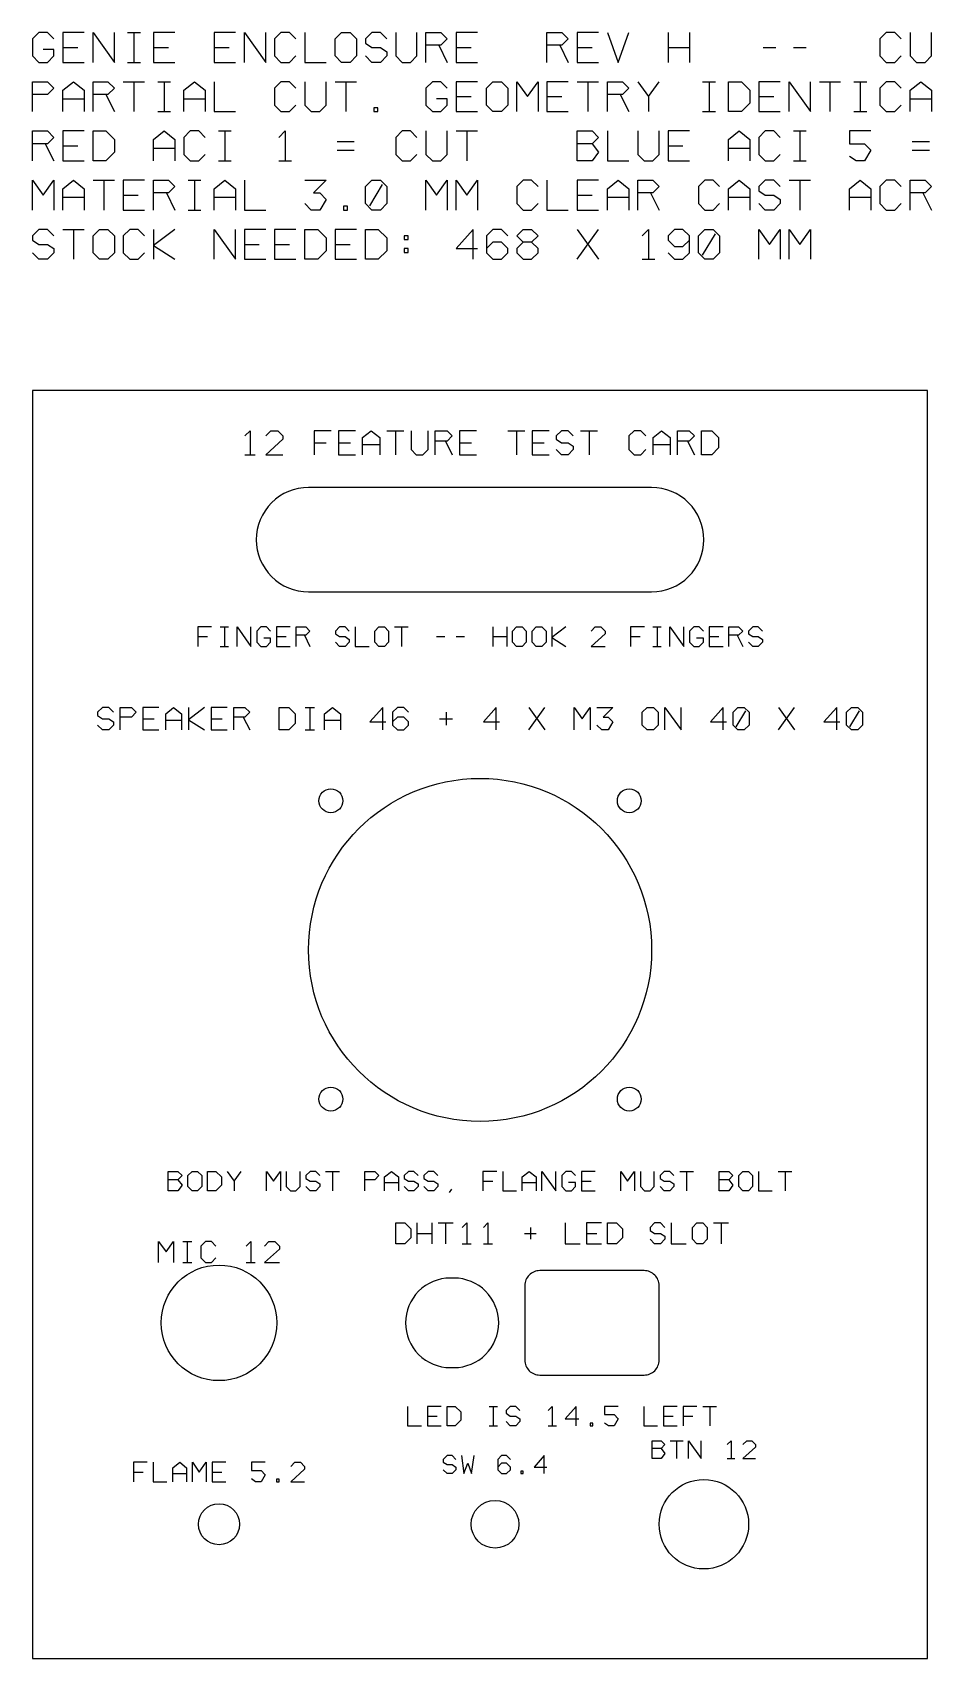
# Model space of a CAD drawing. Extents: x 10 to 458, y 10 to 228.
# Drawn here: x 10 to 130.5, y 10 to 228 of the extents above; entities that cross this region are included whole.
import ezdxf

# ---------------------------------------------------------------- set-up
doc = ezdxf.new("R2010")
doc.units = 0
for name, color, linetype in [('CUT', 1, 'Continuous'), ('ENGRAVE', 5, 'Continuous'), ('NOTES', 8, 'Continuous')]:
    doc.layers.add(name, color=color, linetype=linetype)

msp = doc.modelspace()

# ---------------------------------------------------------------- linework, layer by layer
at = {"layer": 'CUT', "color": 1}
msp.add_lwpolyline([(10, 10), (130, 10), (130, 180), (10, 180)], close=True, dxfattribs=at)
for points in [[(47, 153), (93, 153, 0.414214), (100, 160), (100, 160, 0.414214), (93, 167), (47, 167, 0.414214), (40, 160), (40, 160, 0.414214)], [(78, 48), (92, 48, 0.414214), (94, 50), (94, 60, 0.414214), (92, 62), (78, 62, 0.414214), (76, 60), (76, 50, 0.414214)], [(66, 49), (66.5, 49, 0.414214), (72.5, 55), (72.5, 55, 0.414214), (66.5, 61), (66, 61, 0.414214), (60, 55), (60, 55, 0.414214)]]:
    msp.add_lwpolyline(points, format="xyb", close=True, dxfattribs=at)
for centre, radius in [((70, 105), 23), ((50, 125), 1.6), ((90, 125), 1.6), ((50, 85), 1.6), ((90, 85), 1.6), ((35, 55), 7.75), ((100, 28), 6), ((35, 28), 2.75), ((72, 28), 3.2)]:
    msp.add_circle(centre, radius, dxfattribs=at)
at = {"layer": 'ENGRAVE', "color": 5}
for points in [[(38.48, 173.91), (39.17, 174.6), (39.17, 171.4)], [(41.27, 173.91), (41.95, 174.6), (42.87, 174.6), (43.55, 173.91), (43.55, 173.46), (41.27, 171.4), (43.55, 171.4)], [(50.05, 174.6), (47.76, 174.6), (47.76, 171.4)], [(53.29, 174.6), (51.01, 174.6), (51.01, 171.4), (53.29, 171.4)], [(54.25, 171.4), (54.25, 173.69), (55.39, 174.6), (56.54, 173.69), (56.54, 171.4)], [(57.5, 174.6), (59.78, 174.6)], [(58.64, 174.6), (58.64, 171.4)], [(60.74, 174.6), (60.74, 172.09), (61.43, 171.4), (62.34, 171.4), (63.03, 172.09), (63.03, 174.6)], [(63.99, 171.4), (63.99, 174.6), (65.59, 174.6), (66.27, 173.91), (65.59, 173.23), (63.99, 173.23)], [(69.52, 174.6), (67.23, 174.6), (67.23, 171.4), (69.52, 171.4)], [(73.73, 174.6), (76.01, 174.6)], [(74.87, 174.6), (74.87, 171.4)], [(79.26, 174.6), (76.97, 174.6), (76.97, 171.4), (79.26, 171.4)], [(82.5, 173.91), (81.82, 174.6), (80.9, 174.6), (80.22, 173.91), (80.22, 173.46), (80.9, 173), (81.82, 173), (82.5, 172.54), (82.5, 172.09), (81.82, 171.4), (80.9, 171.4), (80.22, 172.09)], [(83.46, 174.6), (85.75, 174.6)], [(84.61, 174.6), (84.61, 171.4)], [(92.24, 173.91), (91.55, 174.6), (90.64, 174.6), (89.95, 173.91), (89.95, 172.09), (90.64, 171.4), (91.55, 171.4), (92.24, 172.09)], [(93.2, 171.4), (93.2, 173.69), (94.34, 174.6), (95.49, 173.69), (95.49, 171.4)], [(96.45, 171.4), (96.45, 174.6), (98.05, 174.6), (98.73, 173.91), (98.05, 173.23), (96.45, 173.23)], [(99.69, 171.4), (99.69, 174.6), (101.06, 174.6), (101.98, 173.69), (101.98, 172.31), (101.06, 171.4), (99.69, 171.4)], [(47.76, 173), (49.36, 173)], [(51.01, 173), (52.61, 173)], [(54.25, 172.77), (56.54, 172.77)], [(65.36, 173.23), (66.27, 171.4)], [(67.23, 173), (68.83, 173)], [(76.97, 173), (78.57, 173)], [(93.2, 172.77), (95.49, 172.77)], [(97.82, 173.23), (98.73, 171.4)], [(38.48, 171.4), (39.85, 171.4)], [(34.01, 148.3), (32.15, 148.3), (32.15, 145.7)], [(35.16, 148.3), (36.27, 148.3)], [(35.72, 148.3), (35.72, 145.7)], [(37.43, 145.7), (37.43, 148.3), (39.28, 145.7), (39.28, 148.3)], [(41.92, 147.74), (41.36, 148.3), (40.62, 148.3), (40.06, 147.74), (40.06, 146.26), (40.62, 145.7), (41.36, 145.7), (41.92, 146.26), (41.92, 146.81), (40.99, 146.81)], [(44.56, 148.3), (42.7, 148.3), (42.7, 145.7), (44.56, 145.7)], [(45.34, 145.7), (45.34, 148.3), (46.64, 148.3), (47.19, 147.74), (46.64, 147.19), (45.34, 147.19)], [(52.47, 147.74), (51.91, 148.3), (51.17, 148.3), (50.61, 147.74), (50.61, 147.37), (51.17, 147), (51.91, 147), (52.47, 146.63), (52.47, 146.26), (51.91, 145.7), (51.17, 145.7), (50.61, 146.26)], [(53.25, 148.3), (53.25, 145.7), (55.11, 145.7)], [(56.44, 148.3), (57.19, 148.3), (57.74, 147.74), (57.74, 146.26), (57.19, 145.7), (56.44, 145.7), (55.89, 146.26), (55.89, 147.74), (56.44, 148.3)], [(58.52, 148.3), (60.38, 148.3)], [(59.45, 148.3), (59.45, 145.7)], [(71.71, 148.3), (71.71, 145.7)], [(73.57, 148.3), (73.57, 145.7)], [(74.9, 148.3), (75.65, 148.3), (76.2, 147.74), (76.2, 146.26), (75.65, 145.7), (74.9, 145.7), (74.35, 146.26), (74.35, 147.74), (74.9, 148.3)], [(77.54, 148.3), (78.28, 148.3), (78.84, 147.74), (78.84, 146.26), (78.28, 145.7), (77.54, 145.7), (76.98, 146.26), (76.98, 147.74), (77.54, 148.3)], [(79.62, 148.3), (79.62, 145.7)], [(81.48, 148.3), (79.62, 146.89)], [(84.89, 147.74), (85.45, 148.3), (86.19, 148.3), (86.75, 147.74), (86.75, 147.37), (84.89, 145.7), (86.75, 145.7)], [(92.03, 148.3), (90.17, 148.3), (90.17, 145.7)], [(93.18, 148.3), (94.29, 148.3)], [(93.73, 148.3), (93.73, 145.7)], [(95.44, 145.7), (95.44, 148.3), (97.3, 145.7), (97.3, 148.3)], [(99.94, 147.74), (99.38, 148.3), (98.64, 148.3), (98.08, 147.74), (98.08, 146.26), (98.64, 145.7), (99.38, 145.7), (99.94, 146.26), (99.94, 146.81), (99.01, 146.81)], [(102.57, 148.3), (100.72, 148.3), (100.72, 145.7), (102.57, 145.7)], [(103.35, 145.7), (103.35, 148.3), (104.65, 148.3), (105.21, 147.74), (104.65, 147.19), (103.35, 147.19)], [(107.85, 147.74), (107.29, 148.3), (106.55, 148.3), (105.99, 147.74), (105.99, 147.37), (106.55, 147), (107.29, 147), (107.85, 146.63), (107.85, 146.26), (107.29, 145.7), (106.55, 145.7), (105.99, 146.26)], [(32.15, 147), (33.45, 147)], [(42.7, 147), (44, 147)], [(46.45, 147.19), (47.19, 145.7)], [(64.17, 147), (65.28, 147)], [(66.81, 147), (67.92, 147)], [(71.71, 147), (73.57, 147)], [(79.62, 146.89), (81.48, 145.7)], [(90.17, 147), (91.47, 147)], [(100.72, 147), (102.02, 147)], [(104.47, 147.19), (105.21, 145.7)], [(35.16, 145.7), (36.27, 145.7)], [(93.18, 145.7), (94.29, 145.7)], [(20.86, 136.86), (20.22, 137.5), (19.36, 137.5), (18.72, 136.86), (18.72, 136.43), (19.36, 136), (20.22, 136), (20.86, 135.57), (20.86, 135.14), (20.22, 134.5), (19.36, 134.5), (18.72, 135.14)], [(21.76, 134.5), (21.76, 137.5), (23.26, 137.5), (23.91, 136.86), (23.26, 136.21), (21.76, 136.21)], [(26.95, 137.5), (24.81, 137.5), (24.81, 134.5), (26.95, 134.5)], [(27.85, 134.5), (27.85, 136.64), (28.92, 137.5), (29.99, 136.64), (29.99, 134.5)], [(30.89, 137.5), (30.89, 134.5)], [(33.04, 137.5), (30.89, 135.87)], [(36.08, 137.5), (33.94, 137.5), (33.94, 134.5), (36.08, 134.5)], [(36.98, 134.5), (36.98, 137.5), (38.48, 137.5), (39.12, 136.86), (38.48, 136.21), (36.98, 136.21)], [(43.06, 134.5), (43.06, 137.5), (44.35, 137.5), (45.21, 136.64), (45.21, 135.36), (44.35, 134.5), (43.06, 134.5)], [(46.54, 137.5), (47.82, 137.5)], [(47.18, 137.5), (47.18, 134.5)], [(49.15, 134.5), (49.15, 136.64), (50.22, 137.5), (51.29, 136.64), (51.29, 134.5)], [(56.95, 134.5), (56.95, 137.5), (55.24, 135.57), (57.38, 135.57)], [(60.42, 136.86), (59.78, 137.5), (58.92, 137.5), (58.28, 136.86), (58.28, 135.14), (58.92, 134.5), (59.78, 134.5), (60.42, 135.14), (60.42, 135.57), (59.78, 136.21), (58.92, 136.21), (58.28, 135.57)], [(72.16, 134.5), (72.16, 137.5), (70.45, 135.57), (72.59, 135.57)], [(76.54, 137.5), (78.68, 134.5)], [(76.54, 134.5), (78.68, 137.5)], [(82.62, 134.5), (82.62, 137.5), (83.69, 136), (84.76, 137.5), (84.76, 134.5)], [(85.66, 137.5), (87.81, 137.5), (86.52, 136.21), (87.16, 136.21), (87.81, 135.57), (87.16, 134.5), (86.31, 134.5), (85.66, 135.14)], [(92.39, 137.5), (93.25, 137.5), (93.89, 136.86), (93.89, 135.14), (93.25, 134.5), (92.39, 134.5), (91.75, 135.14), (91.75, 136.86), (92.39, 137.5)], [(94.79, 134.5), (94.79, 137.5), (96.94, 134.5), (96.94, 137.5)], [(102.59, 134.5), (102.59, 137.5), (100.88, 135.57), (103.02, 135.57)], [(104.56, 137.5), (105.42, 137.5), (106.06, 136.86), (106.06, 135.14), (105.42, 134.5), (104.56, 134.5), (103.92, 135.14), (103.92, 136.86), (104.56, 137.5)], [(110.01, 137.5), (112.15, 134.5)], [(110.01, 134.5), (112.15, 137.5)], [(117.81, 134.5), (117.81, 137.5), (116.09, 135.57), (118.24, 135.57)], [(119.78, 137.5), (120.64, 137.5), (121.28, 136.86), (121.28, 135.14), (120.64, 134.5), (119.78, 134.5), (119.14, 135.14), (119.14, 136.86), (119.78, 137.5)], [(24.81, 136), (26.31, 136)], [(27.85, 135.79), (29.99, 135.79)], [(30.89, 135.87), (33.04, 134.5)], [(33.94, 136), (35.44, 136)], [(38.26, 136.21), (39.12, 134.5)], [(49.15, 135.79), (51.29, 135.79)], [(64.58, 136), (66.29, 136)], [(65.44, 136.86), (65.44, 135.14)], [(104.35, 134.93), (105.64, 137.07)], [(119.56, 134.93), (120.85, 137.07)], [(46.54, 134.5), (47.82, 134.5)], [(28.2, 72.7), (28.2, 75.3), (29.5, 75.3), (30.05, 74.74), (29.5, 74.19), (28.2, 74.19)], [(29.5, 74.19), (30.05, 73.44), (29.5, 72.7), (28.2, 72.7)], [(31.39, 75.3), (32.13, 75.3), (32.69, 74.74), (32.69, 73.26), (32.13, 72.7), (31.39, 72.7), (30.83, 73.26), (30.83, 74.74), (31.39, 75.3)], [(33.47, 72.7), (33.47, 75.3), (34.58, 75.3), (35.33, 74.56), (35.33, 73.44), (34.58, 72.7), (33.47, 72.7)], [(36.11, 75.3), (37.04, 74), (37.96, 75.3)], [(41.38, 72.7), (41.38, 75.3), (42.31, 74), (43.24, 75.3), (43.24, 72.7)], [(44.02, 75.3), (44.02, 73.26), (44.58, 72.7), (45.32, 72.7), (45.88, 73.26), (45.88, 75.3)], [(48.51, 74.74), (47.96, 75.3), (47.21, 75.3), (46.66, 74.74), (46.66, 74.37), (47.21, 74), (47.96, 74), (48.51, 73.63), (48.51, 73.26), (47.96, 72.7), (47.21, 72.7), (46.66, 73.26)], [(49.29, 75.3), (51.15, 75.3)], [(50.22, 75.3), (50.22, 72.7)], [(54.57, 72.7), (54.57, 75.3), (55.87, 75.3), (56.42, 74.74), (55.87, 74.19), (54.57, 74.19)], [(57.2, 72.7), (57.2, 74.56), (58.13, 75.3), (59.06, 74.56), (59.06, 72.7)], [(61.7, 74.74), (61.14, 75.3), (60.4, 75.3), (59.84, 74.74), (59.84, 74.37), (60.4, 74), (61.14, 74), (61.7, 73.63), (61.7, 73.26), (61.14, 72.7), (60.4, 72.7), (59.84, 73.26)], [(64.34, 74.74), (63.78, 75.3), (63.04, 75.3), (62.48, 74.74), (62.48, 74.37), (63.04, 74), (63.78, 74), (64.34, 73.63), (64.34, 73.26), (63.78, 72.7), (63.04, 72.7), (62.48, 73.26)], [(72.25, 75.3), (70.39, 75.3), (70.39, 72.7)], [(73.03, 75.3), (73.03, 72.7), (74.88, 72.7)], [(75.66, 72.7), (75.66, 74.56), (76.59, 75.3), (77.52, 74.56), (77.52, 72.7)], [(78.3, 72.7), (78.3, 75.3), (80.16, 72.7), (80.16, 75.3)], [(82.8, 74.74), (82.24, 75.3), (81.5, 75.3), (80.94, 74.74), (80.94, 73.26), (81.5, 72.7), (82.24, 72.7), (82.8, 73.26), (82.8, 73.81), (81.87, 73.81)], [(85.43, 75.3), (83.58, 75.3), (83.58, 72.7), (85.43, 72.7)], [(88.85, 72.7), (88.85, 75.3), (89.78, 74), (90.71, 75.3), (90.71, 72.7)], [(91.49, 75.3), (91.49, 73.26), (92.04, 72.7), (92.79, 72.7), (93.34, 73.26), (93.34, 75.3)], [(95.98, 74.74), (95.42, 75.3), (94.68, 75.3), (94.12, 74.74), (94.12, 74.37), (94.68, 74), (95.42, 74), (95.98, 73.63), (95.98, 73.26), (95.42, 72.7), (94.68, 72.7), (94.12, 73.26)], [(96.76, 75.3), (98.62, 75.3)], [(97.69, 75.3), (97.69, 72.7)], [(102.04, 72.7), (102.04, 75.3), (103.34, 75.3), (103.89, 74.74), (103.34, 74.19), (102.04, 74.19)], [(103.34, 74.19), (103.89, 73.44), (103.34, 72.7), (102.04, 72.7)], [(105.23, 75.3), (105.97, 75.3), (106.53, 74.74), (106.53, 73.26), (105.97, 72.7), (105.23, 72.7), (104.67, 73.26), (104.67, 74.74), (105.23, 75.3)], [(107.31, 75.3), (107.31, 72.7), (109.17, 72.7)], [(109.95, 75.3), (111.8, 75.3)], [(110.88, 75.3), (110.88, 72.7)], [(37.04, 74), (37.04, 72.7)], [(57.2, 73.81), (59.06, 73.81)], [(66.16, 72.92), (65.86, 72.48)], [(70.39, 74), (71.69, 74)], [(75.66, 73.81), (77.52, 73.81)], [(83.58, 74), (84.88, 74)], [(58.7, 65.6), (58.7, 68.4), (59.9, 68.4), (60.7, 67.6), (60.7, 66.4), (59.9, 65.6), (58.7, 65.6)], [(61.54, 68.4), (61.54, 65.6)], [(63.54, 68.4), (63.54, 65.6)], [(64.38, 68.4), (66.38, 68.4)], [(65.38, 68.4), (65.38, 65.6)], [(67.62, 67.8), (68.22, 68.4), (68.22, 65.6)], [(70.46, 67.8), (71.06, 68.4), (71.06, 65.6)], [(76.74, 67.8), (76.74, 66.2)], [(81.42, 68.4), (81.42, 65.6), (83.42, 65.6)], [(86.26, 68.4), (84.26, 68.4), (84.26, 65.6), (86.26, 65.6)], [(87.1, 65.6), (87.1, 68.4), (88.3, 68.4), (89.1, 67.6), (89.1, 66.4), (88.3, 65.6), (87.1, 65.6)], [(94.78, 67.8), (94.18, 68.4), (93.38, 68.4), (92.78, 67.8), (92.78, 67.4), (93.38, 67), (94.18, 67), (94.78, 66.6), (94.78, 66.2), (94.18, 65.6), (93.38, 65.6), (92.78, 66.2)], [(95.62, 68.4), (95.62, 65.6), (97.62, 65.6)], [(99.06, 68.4), (99.86, 68.4), (100.46, 67.8), (100.46, 66.2), (99.86, 65.6), (99.06, 65.6), (98.46, 66.2), (98.46, 67.8), (99.06, 68.4)], [(101.3, 68.4), (103.3, 68.4)], [(102.3, 68.4), (102.3, 65.6)], [(26.9, 63.1), (26.9, 65.9), (27.9, 64.5), (28.9, 65.9), (28.9, 63.1)], [(30.14, 65.9), (31.34, 65.9)], [(30.74, 65.9), (30.74, 63.1)], [(34.58, 65.3), (33.98, 65.9), (33.18, 65.9), (32.58, 65.3), (32.58, 63.7), (33.18, 63.1), (33.98, 63.1), (34.58, 63.7)], [(38.66, 65.3), (39.26, 65.9), (39.26, 63.1)], [(41.1, 65.3), (41.7, 65.9), (42.5, 65.9), (43.1, 65.3), (43.1, 64.9), (41.1, 63.1), (43.1, 63.1)], [(61.54, 67), (63.54, 67)], [(67.62, 65.6), (68.82, 65.6)], [(70.46, 65.6), (71.66, 65.6)], [(75.94, 67), (77.54, 67)], [(84.26, 67), (85.66, 67)], [(30.14, 63.1), (31.34, 63.1)], [(38.66, 63.1), (39.86, 63.1)], [(60.29, 43.8), (60.29, 41.2), (62.15, 41.2)], [(64.79, 43.8), (62.93, 43.8), (62.93, 41.2), (64.79, 41.2)], [(65.57, 41.2), (65.57, 43.8), (66.68, 43.8), (67.42, 43.06), (67.42, 41.94), (66.68, 41.2), (65.57, 41.2)], [(71.21, 43.8), (72.33, 43.8)], [(71.77, 43.8), (71.77, 41.2)], [(75.34, 43.24), (74.78, 43.8), (74.04, 43.8), (73.48, 43.24), (73.48, 42.87), (74.04, 42.5), (74.78, 42.5), (75.34, 42.13), (75.34, 41.76), (74.78, 41.2), (74.04, 41.2), (73.48, 41.76)], [(79.12, 43.24), (79.68, 43.8), (79.68, 41.2)], [(82.88, 41.2), (82.88, 43.8), (81.39, 42.13), (83.25, 42.13)], [(88.52, 43.8), (86.66, 43.8), (86.66, 42.69), (87.96, 42.69), (88.52, 42.13), (87.96, 41.2), (87.22, 41.2), (86.66, 41.57)], [(91.94, 43.8), (91.94, 41.2), (93.8, 41.2)], [(96.43, 43.8), (94.58, 43.8), (94.58, 41.2), (96.43, 41.2)], [(99.07, 43.8), (97.21, 43.8), (97.21, 41.2)], [(99.85, 43.8), (101.71, 43.8)], [(100.78, 43.8), (100.78, 41.2)], [(62.93, 42.5), (64.23, 42.5)], [(84.77, 41.2), (85.1, 41.2), (85.1, 41.53), (84.77, 41.53), (84.77, 41.2)], [(94.58, 42.5), (95.88, 42.5)], [(97.21, 42.5), (98.51, 42.5)], [(71.21, 41.2), (72.33, 41.2)], [(79.12, 41.2), (80.24, 41.2)], [(66.77, 36.69), (66.26, 37.2), (65.57, 37.2), (65.06, 36.69), (65.06, 36.34), (65.57, 36), (66.26, 36), (66.77, 35.66), (66.77, 35.31), (66.26, 34.8), (65.57, 34.8), (65.06, 35.31)], [(67.49, 37.2), (67.83, 34.8), (68.35, 36.17), (68.86, 34.8), (69.21, 37.2)], [(74.07, 36.69), (73.56, 37.2), (72.87, 37.2), (72.36, 36.69), (72.36, 35.31), (72.87, 34.8), (73.56, 34.8), (74.07, 35.31), (74.07, 35.66), (73.56, 36.17), (72.87, 36.17), (72.36, 35.66)], [(78.6, 34.8), (78.6, 37.2), (77.23, 35.66), (78.94, 35.66)], [(93.06, 36.8), (93.06, 39.2), (94.26, 39.2), (94.77, 38.69), (94.26, 38.17), (93.06, 38.17)], [(94.26, 38.17), (94.77, 37.49), (94.26, 36.8), (93.06, 36.8)], [(95.49, 39.2), (97.21, 39.2)], [(96.35, 39.2), (96.35, 36.8)], [(97.93, 36.8), (97.93, 39.2), (99.64, 36.8), (99.64, 39.2)], [(103.14, 38.69), (103.65, 39.2), (103.65, 36.8)], [(105.23, 38.69), (105.74, 39.2), (106.43, 39.2), (106.94, 38.69), (106.94, 38.34), (105.23, 36.8), (106.94, 36.8)], [(25.38, 36.3), (23.52, 36.3), (23.52, 33.7)], [(23.52, 35), (24.82, 35)], [(26.16, 36.3), (26.16, 33.7), (28.02, 33.7)], [(28.8, 33.7), (28.8, 35.56), (29.73, 36.3), (30.65, 35.56), (30.65, 33.7)], [(31.43, 33.7), (31.43, 36.3), (32.36, 35), (33.29, 36.3), (33.29, 33.7)], [(35.93, 36.3), (34.07, 36.3), (34.07, 33.7), (35.93, 33.7)], [(34.07, 35), (35.37, 35)], [(41.2, 36.3), (39.35, 36.3), (39.35, 35.19), (40.65, 35.19), (41.2, 34.63), (40.65, 33.7), (39.9, 33.7), (39.35, 34.07)], [(44.62, 35.74), (45.18, 36.3), (45.92, 36.3), (46.48, 35.74), (46.48, 35.37), (44.62, 33.7), (46.48, 33.7)], [(75.48, 34.8), (75.79, 34.8), (75.79, 35.11), (75.48, 35.11), (75.48, 34.8)], [(103.14, 36.8), (104.17, 36.8)], [(28.8, 34.81), (30.65, 34.81)], [(42.73, 33.7), (43.06, 33.7), (43.06, 34.03), (42.73, 34.03), (42.73, 33.7)]]:
    msp.add_lwpolyline(points, dxfattribs=at)
at = {"layer": 'NOTES', "color": 8}
for points in [[(12.86, 227.14), (12, 228), (10.86, 228), (10, 227.14), (10, 224.86), (10.86, 224), (12, 224), (12.86, 224.86), (12.86, 225.71), (11.43, 225.71)], [(16.91, 228), (14.06, 228), (14.06, 224), (16.91, 224)], [(18.11, 224), (18.11, 228), (20.97, 224), (20.97, 228)], [(22.74, 228), (24.46, 228)], [(23.6, 228), (23.6, 224)], [(29.09, 228), (26.23, 228), (26.23, 224), (29.09, 224)], [(37.2, 228), (34.34, 228), (34.34, 224), (37.2, 224)], [(38.4, 224), (38.4, 228), (41.26, 224), (41.26, 228)], [(45.31, 227.14), (44.46, 228), (43.31, 228), (42.46, 227.14), (42.46, 224.86), (43.31, 224), (44.46, 224), (45.31, 224.86)], [(46.51, 228), (46.51, 224), (49.37, 224)], [(51.43, 228), (52.57, 228), (53.43, 227.14), (53.43, 224.86), (52.57, 224), (51.43, 224), (50.57, 224.86), (50.57, 227.14), (51.43, 228)], [(57.49, 227.14), (56.63, 228), (55.49, 228), (54.63, 227.14), (54.63, 226.57), (55.49, 226), (56.63, 226), (57.49, 225.43), (57.49, 224.86), (56.63, 224), (55.49, 224), (54.63, 224.86)], [(58.69, 228), (58.69, 224.86), (59.54, 224), (60.69, 224), (61.54, 224.86), (61.54, 228)], [(62.74, 224), (62.74, 228), (64.74, 228), (65.6, 227.14), (64.74, 226.29), (62.74, 226.29)], [(69.66, 228), (66.8, 228), (66.8, 224), (69.66, 224)], [(78.97, 224), (78.97, 228), (80.97, 228), (81.83, 227.14), (80.97, 226.29), (78.97, 226.29)], [(85.89, 228), (83.03, 228), (83.03, 224), (85.89, 224)], [(87.09, 228), (88.51, 224), (89.94, 228)], [(95.2, 228), (95.2, 224)], [(98.06, 228), (98.06, 224)], [(126.46, 227.14), (125.6, 228), (124.46, 228), (123.6, 227.14), (123.6, 224.86), (124.46, 224), (125.6, 224), (126.46, 224.86)], [(127.66, 228), (127.66, 224.86), (128.51, 224), (129.66, 224), (130.51, 224.86), (130.51, 228)], [(14.06, 226), (16.06, 226)], [(26.23, 226), (28.23, 226)], [(34.34, 226), (36.34, 226)], [(64.46, 226.29), (65.6, 224)], [(66.8, 226), (68.8, 226)], [(80.69, 226.29), (81.83, 224)], [(83.03, 226), (85.03, 226)], [(95.2, 226), (98.06, 226)], [(107.94, 226), (109.66, 226)], [(112, 226), (113.71, 226)], [(22.74, 224), (24.46, 224)], [(10, 217.4), (10, 221.4), (12, 221.4), (12.86, 220.54), (12, 219.69), (10, 219.69)], [(14.06, 217.4), (14.06, 220.26), (15.49, 221.4), (16.91, 220.26), (16.91, 217.4)], [(18.11, 217.4), (18.11, 221.4), (20.11, 221.4), (20.97, 220.54), (20.11, 219.69), (18.11, 219.69)], [(22.17, 221.4), (25.03, 221.4)], [(23.6, 221.4), (23.6, 217.4)], [(26.8, 221.4), (28.51, 221.4)], [(27.66, 221.4), (27.66, 217.4)], [(30.29, 217.4), (30.29, 220.26), (31.71, 221.4), (33.14, 220.26), (33.14, 217.4)], [(34.34, 221.4), (34.34, 217.4), (37.2, 217.4)], [(45.31, 220.54), (44.46, 221.4), (43.31, 221.4), (42.46, 220.54), (42.46, 218.26), (43.31, 217.4), (44.46, 217.4), (45.31, 218.26)], [(46.51, 221.4), (46.51, 218.26), (47.37, 217.4), (48.51, 217.4), (49.37, 218.26), (49.37, 221.4)], [(50.57, 221.4), (53.43, 221.4)], [(52, 221.4), (52, 217.4)], [(65.6, 220.54), (64.74, 221.4), (63.6, 221.4), (62.74, 220.54), (62.74, 218.26), (63.6, 217.4), (64.74, 217.4), (65.6, 218.26), (65.6, 219.11), (64.17, 219.11)], [(69.66, 221.4), (66.8, 221.4), (66.8, 217.4), (69.66, 217.4)], [(71.71, 221.4), (72.86, 221.4), (73.71, 220.54), (73.71, 218.26), (72.86, 217.4), (71.71, 217.4), (70.86, 218.26), (70.86, 220.54), (71.71, 221.4)], [(74.91, 217.4), (74.91, 221.4), (76.34, 219.4), (77.77, 221.4), (77.77, 217.4)], [(81.83, 221.4), (78.97, 221.4), (78.97, 217.4), (81.83, 217.4)], [(83.03, 221.4), (85.89, 221.4)], [(84.46, 221.4), (84.46, 217.4)], [(87.09, 217.4), (87.09, 221.4), (89.09, 221.4), (89.94, 220.54), (89.09, 219.69), (87.09, 219.69)], [(91.14, 221.4), (92.57, 219.4), (94, 221.4)], [(99.83, 221.4), (101.54, 221.4)], [(100.69, 221.4), (100.69, 217.4)], [(103.31, 217.4), (103.31, 221.4), (105.03, 221.4), (106.17, 220.26), (106.17, 218.54), (105.03, 217.4), (103.31, 217.4)], [(110.23, 221.4), (107.37, 221.4), (107.37, 217.4), (110.23, 217.4)], [(111.43, 217.4), (111.43, 221.4), (114.29, 217.4), (114.29, 221.4)], [(115.49, 221.4), (118.34, 221.4)], [(116.91, 221.4), (116.91, 217.4)], [(120.11, 221.4), (121.83, 221.4)], [(120.97, 221.4), (120.97, 217.4)], [(126.46, 220.54), (125.6, 221.4), (124.46, 221.4), (123.6, 220.54), (123.6, 218.26), (124.46, 217.4), (125.6, 217.4), (126.46, 218.26)], [(127.66, 217.4), (127.66, 220.26), (129.09, 221.4), (130.51, 220.26), (130.51, 217.4)], [(14.06, 219.11), (16.91, 219.11)], [(19.83, 219.69), (20.97, 217.4)], [(30.29, 219.11), (33.14, 219.11)], [(66.8, 219.4), (68.8, 219.4)], [(78.97, 219.4), (80.97, 219.4)], [(88.8, 219.69), (89.94, 217.4)], [(92.57, 219.4), (92.57, 217.4)], [(107.37, 219.4), (109.37, 219.4)], [(127.66, 219.11), (130.51, 219.11)], [(26.8, 217.4), (28.51, 217.4)], [(55.77, 217.4), (56.29, 217.4), (56.29, 217.91), (55.77, 217.91), (55.77, 217.4)], [(99.83, 217.4), (101.54, 217.4)], [(120.11, 217.4), (121.83, 217.4)], [(10, 210.8), (10, 214.8), (12, 214.8), (12.86, 213.94), (12, 213.09), (10, 213.09)], [(16.91, 214.8), (14.06, 214.8), (14.06, 210.8), (16.91, 210.8)], [(18.11, 210.8), (18.11, 214.8), (19.83, 214.8), (20.97, 213.66), (20.97, 211.94), (19.83, 210.8), (18.11, 210.8)], [(26.23, 210.8), (26.23, 213.66), (27.66, 214.8), (29.09, 213.66), (29.09, 210.8)], [(33.14, 213.94), (32.29, 214.8), (31.14, 214.8), (30.29, 213.94), (30.29, 211.66), (31.14, 210.8), (32.29, 210.8), (33.14, 211.66)], [(34.91, 214.8), (36.63, 214.8)], [(35.77, 214.8), (35.77, 210.8)], [(43.03, 213.94), (43.89, 214.8), (43.89, 210.8)], [(61.54, 213.94), (60.69, 214.8), (59.54, 214.8), (58.69, 213.94), (58.69, 211.66), (59.54, 210.8), (60.69, 210.8), (61.54, 211.66)], [(62.74, 214.8), (62.74, 211.66), (63.6, 210.8), (64.74, 210.8), (65.6, 211.66), (65.6, 214.8)], [(66.8, 214.8), (69.66, 214.8)], [(68.23, 214.8), (68.23, 210.8)], [(83.03, 210.8), (83.03, 214.8), (85.03, 214.8), (85.89, 213.94), (85.03, 213.09), (83.03, 213.09)], [(87.09, 214.8), (87.09, 210.8), (89.94, 210.8)], [(91.14, 214.8), (91.14, 211.66), (92, 210.8), (93.14, 210.8), (94, 211.66), (94, 214.8)], [(98.06, 214.8), (95.2, 214.8), (95.2, 210.8), (98.06, 210.8)], [(103.31, 210.8), (103.31, 213.66), (104.74, 214.8), (106.17, 213.66), (106.17, 210.8)], [(110.23, 213.94), (109.37, 214.8), (108.23, 214.8), (107.37, 213.94), (107.37, 211.66), (108.23, 210.8), (109.37, 210.8), (110.23, 211.66)], [(112, 214.8), (113.71, 214.8)], [(112.86, 214.8), (112.86, 210.8)], [(122.4, 214.8), (119.54, 214.8), (119.54, 213.09), (121.54, 213.09), (122.4, 212.23), (121.54, 210.8), (120.4, 210.8), (119.54, 211.37)], [(11.71, 213.09), (12.86, 210.8)], [(14.06, 212.8), (16.06, 212.8)], [(26.23, 212.51), (29.09, 212.51)], [(50.86, 213.37), (53.14, 213.37)], [(50.86, 212.23), (53.14, 212.23)], [(85.03, 213.09), (85.89, 211.94), (85.03, 210.8), (83.03, 210.8)], [(95.2, 212.8), (97.2, 212.8)], [(103.31, 212.51), (106.17, 212.51)], [(127.94, 213.37), (130.23, 213.37)], [(127.94, 212.23), (130.23, 212.23)], [(34.91, 210.8), (36.63, 210.8)], [(43.03, 210.8), (44.74, 210.8)], [(112, 210.8), (113.71, 210.8)], [(10, 204.2), (10, 208.2), (11.43, 206.2), (12.86, 208.2), (12.86, 204.2)], [(14.06, 204.2), (14.06, 207.06), (15.49, 208.2), (16.91, 207.06), (16.91, 204.2)], [(18.11, 208.2), (20.97, 208.2)], [(19.54, 208.2), (19.54, 204.2)], [(25.03, 208.2), (22.17, 208.2), (22.17, 204.2), (25.03, 204.2)], [(26.23, 204.2), (26.23, 208.2), (28.23, 208.2), (29.09, 207.34), (28.23, 206.49), (26.23, 206.49)], [(30.86, 208.2), (32.57, 208.2)], [(31.71, 208.2), (31.71, 204.2)], [(34.34, 204.2), (34.34, 207.06), (35.77, 208.2), (37.2, 207.06), (37.2, 204.2)], [(38.4, 208.2), (38.4, 204.2), (41.26, 204.2)], [(46.51, 208.2), (49.37, 208.2), (47.66, 206.49), (48.51, 206.49), (49.37, 205.63), (48.51, 204.2), (47.37, 204.2), (46.51, 205.06)], [(55.49, 208.2), (56.63, 208.2), (57.49, 207.34), (57.49, 205.06), (56.63, 204.2), (55.49, 204.2), (54.63, 205.06), (54.63, 207.34), (55.49, 208.2)], [(55.2, 204.77), (56.91, 207.63)], [(62.74, 204.2), (62.74, 208.2), (64.17, 206.2), (65.6, 208.2), (65.6, 204.2)], [(66.8, 204.2), (66.8, 208.2), (68.23, 206.2), (69.66, 208.2), (69.66, 204.2)], [(77.77, 207.34), (76.91, 208.2), (75.77, 208.2), (74.91, 207.34), (74.91, 205.06), (75.77, 204.2), (76.91, 204.2), (77.77, 205.06)], [(78.97, 208.2), (78.97, 204.2), (81.83, 204.2)], [(85.89, 208.2), (83.03, 208.2), (83.03, 204.2), (85.89, 204.2)], [(87.09, 204.2), (87.09, 207.06), (88.51, 208.2), (89.94, 207.06), (89.94, 204.2)], [(91.14, 204.2), (91.14, 208.2), (93.14, 208.2), (94, 207.34), (93.14, 206.49), (91.14, 206.49)], [(102.11, 207.34), (101.26, 208.2), (100.11, 208.2), (99.26, 207.34), (99.26, 205.06), (100.11, 204.2), (101.26, 204.2), (102.11, 205.06)], [(103.31, 204.2), (103.31, 207.06), (104.74, 208.2), (106.17, 207.06), (106.17, 204.2)], [(110.23, 207.34), (109.37, 208.2), (108.23, 208.2), (107.37, 207.34), (107.37, 206.77), (108.23, 206.2), (109.37, 206.2), (110.23, 205.63), (110.23, 205.06), (109.37, 204.2), (108.23, 204.2), (107.37, 205.06)], [(111.43, 208.2), (114.29, 208.2)], [(112.86, 208.2), (112.86, 204.2)], [(119.54, 204.2), (119.54, 207.06), (120.97, 208.2), (122.4, 207.06), (122.4, 204.2)], [(126.46, 207.34), (125.6, 208.2), (124.46, 208.2), (123.6, 207.34), (123.6, 205.06), (124.46, 204.2), (125.6, 204.2), (126.46, 205.06)], [(127.66, 204.2), (127.66, 208.2), (129.66, 208.2), (130.51, 207.34), (129.66, 206.49), (127.66, 206.49)], [(14.06, 205.91), (16.91, 205.91)], [(22.17, 206.2), (24.17, 206.2)], [(27.94, 206.49), (29.09, 204.2)], [(34.34, 205.91), (37.2, 205.91)], [(83.03, 206.2), (85.03, 206.2)], [(87.09, 205.91), (89.94, 205.91)], [(92.86, 206.49), (94, 204.2)], [(103.31, 205.91), (106.17, 205.91)], [(119.54, 205.91), (122.4, 205.91)], [(129.37, 206.49), (130.51, 204.2)], [(30.86, 204.2), (32.57, 204.2)], [(51.71, 204.2), (52.23, 204.2), (52.23, 204.71), (51.71, 204.71), (51.71, 204.2)], [(12.86, 200.74), (12, 201.6), (10.86, 201.6), (10, 200.74), (10, 200.17), (10.86, 199.6), (12, 199.6), (12.86, 199.03), (12.86, 198.46), (12, 197.6), (10.86, 197.6), (10, 198.46)], [(14.06, 201.6), (16.91, 201.6)], [(15.49, 201.6), (15.49, 197.6)], [(18.97, 201.6), (20.11, 201.6), (20.97, 200.74), (20.97, 198.46), (20.11, 197.6), (18.97, 197.6), (18.11, 198.46), (18.11, 200.74), (18.97, 201.6)], [(25.03, 200.74), (24.17, 201.6), (23.03, 201.6), (22.17, 200.74), (22.17, 198.46), (23.03, 197.6), (24.17, 197.6), (25.03, 198.46)], [(26.23, 201.6), (26.23, 197.6)], [(29.09, 201.6), (26.23, 199.43)], [(34.34, 197.6), (34.34, 201.6), (37.2, 197.6), (37.2, 201.6)], [(41.26, 201.6), (38.4, 201.6), (38.4, 197.6), (41.26, 197.6)], [(45.31, 201.6), (42.46, 201.6), (42.46, 197.6), (45.31, 197.6)], [(46.51, 197.6), (46.51, 201.6), (48.23, 201.6), (49.37, 200.46), (49.37, 198.74), (48.23, 197.6), (46.51, 197.6)], [(53.43, 201.6), (50.57, 201.6), (50.57, 197.6), (53.43, 197.6)], [(54.63, 197.6), (54.63, 201.6), (56.34, 201.6), (57.49, 200.46), (57.49, 198.74), (56.34, 197.6), (54.63, 197.6)], [(59.83, 200.23), (60.34, 200.23), (60.34, 200.74), (59.83, 200.74), (59.83, 200.23)], [(69.09, 197.6), (69.09, 201.6), (66.8, 199.03), (69.66, 199.03)], [(73.71, 200.74), (72.86, 201.6), (71.71, 201.6), (70.86, 200.74), (70.86, 198.46), (71.71, 197.6), (72.86, 197.6), (73.71, 198.46), (73.71, 199.03), (72.86, 199.89), (71.71, 199.89), (70.86, 199.03)], [(75.77, 199.89), (74.91, 200.74), (75.77, 201.6), (76.91, 201.6), (77.77, 200.74), (76.91, 199.89), (75.77, 199.89), (74.91, 199.03), (74.91, 198.46), (75.77, 197.6), (76.91, 197.6), (77.77, 198.46), (77.77, 199.03), (76.91, 199.89)], [(83.03, 201.6), (85.89, 197.6)], [(83.03, 197.6), (85.89, 201.6)], [(91.71, 200.74), (92.57, 201.6), (92.57, 197.6)], [(95.2, 198.46), (96.06, 197.6), (97.2, 197.6), (98.06, 198.46), (98.06, 200.74), (97.2, 201.6), (96.06, 201.6), (95.2, 200.74), (95.2, 200.17), (96.06, 199.31), (97.2, 199.31), (98.06, 200.17)], [(100.11, 201.6), (101.26, 201.6), (102.11, 200.74), (102.11, 198.46), (101.26, 197.6), (100.11, 197.6), (99.26, 198.46), (99.26, 200.74), (100.11, 201.6)], [(99.83, 198.17), (101.54, 201.03)], [(107.37, 197.6), (107.37, 201.6), (108.8, 199.6), (110.23, 201.6), (110.23, 197.6)], [(111.43, 197.6), (111.43, 201.6), (112.86, 199.6), (114.29, 201.6), (114.29, 197.6)], [(26.23, 199.43), (29.09, 197.6)], [(38.4, 199.6), (40.4, 199.6)], [(42.46, 199.6), (44.46, 199.6)], [(50.57, 199.6), (52.57, 199.6)], [(59.83, 198.51), (60.34, 198.51), (60.34, 199.03), (59.83, 199.03), (59.83, 198.51)], [(91.71, 197.6), (93.43, 197.6)]]:
    msp.add_lwpolyline(points, dxfattribs=at)

doc.saveas('drawing.dxf')
